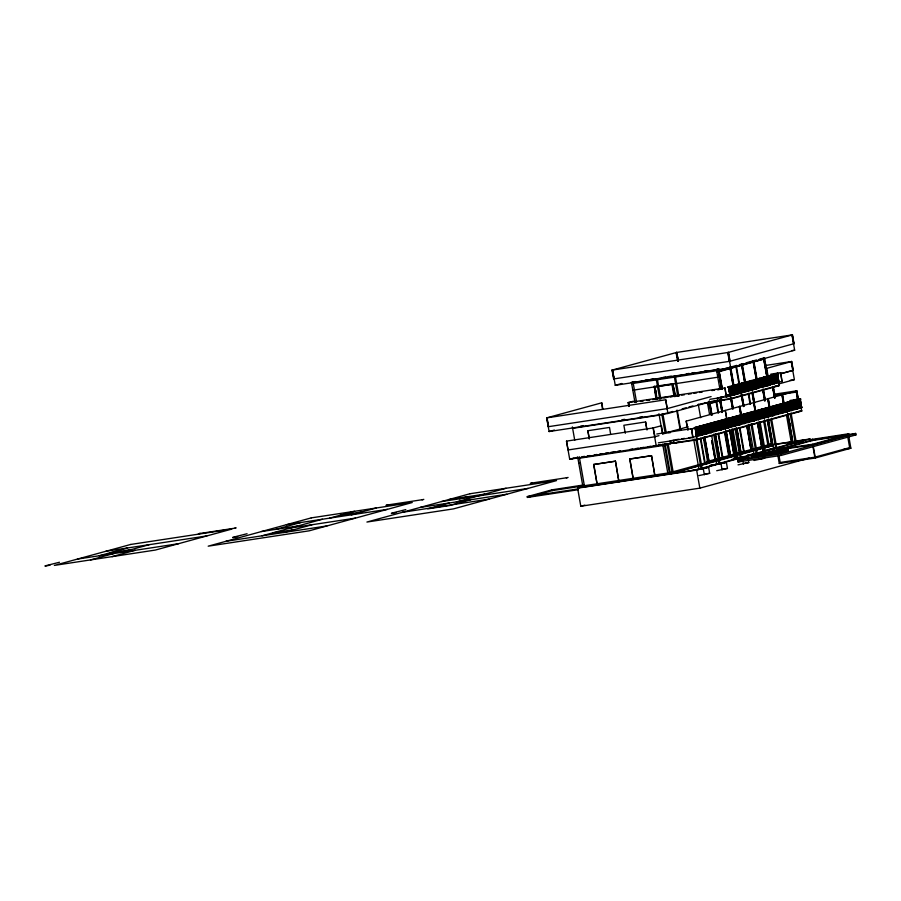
<?xml version="1.0" encoding="UTF-8"?>
<svg xmlns="http://www.w3.org/2000/svg" width="901" height="901" viewBox="0 0 901 901"><rect width="100%" height="100%" fill="white"/><g stroke="black" fill="none" stroke-linecap="round" stroke-linejoin="round"><path stroke-width="1.35" d="M612.061 370.12L728.504 352.415L730.058 361.256L613.615 378.949L612.061 370.12L676.786 352.404L678.34 361.245L676.707 352.426M614.122 378.87L612.207 370.097M727.749 352.561L792.475 334.857L794.029 343.686L729.303 361.402L727.817 352.539M612.567 370.041L615.259 385.301L621.915 383.477M633.606 390.009L632.829 390.223L720.181 376.855M655.86 398.219L654.306 386.439L656.525 399.008M654.396 386.957L655.252 386.72M654.419 387.081L673.036 384.254M736.714 365.401L718.243 370.48L631.657 383.635M739.361 364.68L743.314 363.599M745.96 362.866L756.513 359.972M759.16 359.251L763.124 358.159M711.948 401.384L667.923 413.48L549.103 431.534L546.693 417.884L601.744 402.815L602.859 409.122M673.903 395.483L671.864 383.916L672.923 383.612L675.198 396.541M615.259 385.301L730.688 367.754L794.659 350.196L791.968 334.935M671.864 383.916L672.934 383.691L653.811 386.574M717.466 371.505L716.824 371.685L719.088 371.28M726.06 369.151L730.024 368.058M718.412 371.449L764.972 358.711L718.84 371.786M672.439 384.209L673.284 383.984M764.814 364.601L765.602 364.387M628.83 406.419L628.166 402.634L633.493 401.17M631.41 382.193L634.946 402.274L635.734 402.06M45.05 565.896L59.477 562.247M780.153 373.926L793.252 370.334L791.686 361.492L766.819 368.329M674.579 395.956L655.962 398.783M549.103 431.534L554.43 430.07M546.873 417.827L548.247 426.714L667.258 408.603L665.693 399.774L667.923 413.48M99.11 555.782L127.537 547.977M90.438 559.938L113.537 553.597M120.757 552.493L149.183 544.688M728.087 386.844L777.788 373.374L777.901 374.016L729.562 387.284L728.199 387.486L728.087 386.844L729.45 386.642L729.562 387.284M724.99 387.914L726.296 396.823L724.99 387.914L628.166 402.634M778.239 382.553L776.932 373.656L778.487 382.486L729.9 395.821L728.594 386.923L730.666 398.997L721.284 400.416L720.721 397.206L723.402 396.8M729.247 386.822L730.553 395.73L729.247 386.822L728.346 386.991M730.306 367.09L735.137 394.514L734.304 394.615L732.986 385.718M738.696 393.41L737.378 384.513L738.944 393.343M738.032 384.412L739.338 393.309L738.032 384.412L737.131 384.581M743.989 392.036L743.088 392.205L741.523 383.364L742.424 383.207L743.73 392.104L742.424 383.207M745.927 382.159L747.729 390.933L748.382 390.831L746.816 382.001L745.927 382.159L747.481 391L748.382 390.831M746.816 382.001L748.134 390.899M750.319 380.954L751.209 380.785L752.774 389.626L751.873 389.795L750.319 380.954L752.121 389.728M751.209 380.785L752.774 389.626M754.711 379.749L755.612 379.58L757.167 388.421L756.266 388.59L754.711 379.749L756.513 388.522M755.612 379.58L757.167 388.421M759.104 378.544L760.005 378.375L761.559 387.216L760.658 387.385L759.104 378.544L760.906 387.317M760.005 378.375L761.559 387.216M763.496 377.339L764.397 377.17L765.951 386.011L765.05 386.18L763.496 377.339L765.309 386.112M764.397 377.17L765.951 386.011M770.344 384.806L769.454 384.964L767.889 376.134L768.79 375.965L770.096 384.873L768.79 375.965M772.281 374.929L773.182 374.76L774.736 383.601L773.846 383.758L772.281 374.929L774.094 383.691M773.182 374.76L774.736 383.601M777.574 373.555L778.892 382.463L777.574 373.555L776.685 373.724M780.683 372.631L781.989 381.54L780.683 372.631L770.794 374.163M766.942 376.652L767.731 376.438M112.084 556.638L135.184 550.297M728.199 387.486L777.901 374.016M728.706 387.892L777.552 374.546L729.213 387.813M780.964 373.645L792.993 370.345M198.366 533.842L200.146 533.347M728.841 388.658L777.687 375.312L729.348 388.579M728.988 389.435L777.822 376.089L729.483 389.356M729.123 390.212L777.957 376.866L729.619 390.133M729.258 390.978L778.092 377.632L729.799 391.102M729.292 391.18L777.586 377.71M667.078 408.66L711.103 396.575M589.209 438.776L587.869 430.723L589.288 438.753M729.393 391.755L778.227 378.409L729.9 391.676M234.44 528.358L236.22 527.873M729.528 392.532L778.363 379.186L730.035 392.453M729.664 393.298L778.498 379.952L730.17 393.219M729.799 394.075L778.633 380.729L730.306 393.996M721.172 397.082L717.173 398.186L717.669 400.99L705.246 402.882M726.093 395.73L754.283 387.993M756.975 387.25L759.656 386.518M762.347 385.786L772.607 382.959L782.237 381.472M729.697 394.773L778.971 381.36L778.036 381.495M725.316 396.305L747.751 390.144M750.398 389.423L769.139 384.468M725.587 396.429L779.038 381.754L778.104 381.9M672.687 411.475L659.205 415.17L572.631 428.335M682.125 408.885L686.168 407.77M688.86 407.038L692.903 405.923M735.193 394.447L733.639 385.617L732.738 385.786M727.039 396.868L758.721 388.173M761.368 387.441L769.285 385.268L760.737 386.619M674.534 442.74L569.691 459.206L566.504 441.13L568.058 449.971L655.004 436.76L653.259 427.93M717.117 400.607L698.298 404.448M778.667 383.961L794.378 379.648L791.191 361.571M709.526 414.314L707.634 403.603L708.276 403.423L708.749 406.103M711.632 402.499L714.302 401.767M709.222 403.355L722.996 399.526L718.852 400.157M724.314 399.684L709.65 403.704M778.926 385.324L730.598 398.591L721.217 400.021M646.997 429.98L645.589 421.95L646.693 428.662M730.666 398.997L779.005 385.729L778.43 382.508M232.638 537.379L247.065 533.73M773.114 390.032L773.903 389.818M275.92 529.349L300.799 522.512M662.776 433.302L661.435 425.722L653.079 427.975L656.266 446.051L661.593 444.587M262.033 535.813L322.445 519.224M329.665 518.131L354.532 511.295M687.745 429.968L686.19 421.139L796.889 390.786L774.545 394.188M283.669 532.525L312.106 524.72M796.777 392.036L774.77 395.224M351.3 514.843L376.179 508.006M385.955 505.326L387.734 504.842M422.028 499.841L423.808 499.357M569.691 459.206L573.689 458.113M658.946 413.728L662.494 433.809L688.105 426.781M572.045 458.8L577.383 457.336M654.633 436.805L658.991 435.656M789.929 400.495L800.516 398.715L800.629 399.357L694.772 428.245L694.66 427.603L799.142 398.929L799.255 399.571L690.797 429.18M691.563 428.673L692.869 437.582L691.563 428.673L656.784 434M799.851 398.952L801.406 407.793L696.484 436.58L695.167 427.682L697.239 439.756L674.151 443.258L673.588 440.048M688.533 437.773L697.374 436.422L695.82 427.581L697.126 436.489M694.66 427.603L800.516 398.715M690.436 429.236L792.711 401.159M796.101 390.933L797.667 399.774L796.315 390.876M798.309 399.65L796.709 390.797L798.455 399.627L797.667 399.774M695.279 428.651L800.268 399.886L695.786 428.572M695.426 429.417L800.415 400.663L695.921 429.338M695.459 429.619L800.415 400.663M391.361 513.255L405.788 509.606M695.561 430.194L800.55 401.429M695.696 430.971L800.685 402.206L696.203 430.892M695.831 431.737L800.82 402.984L696.338 431.658M695.966 432.514L800.955 403.749L696.473 432.435M696.101 433.291L801.09 404.526L696.608 433.212M459.578 498.816L466.684 496.868M672.698 440.296L670.04 441.028L670.535 443.833M696.236 434.057L801.226 405.304L696.743 433.978M696.27 434.259L801.226 405.304M696.372 434.834L801.361 406.069L696.878 434.755M664.262 443.855L665.051 443.641L670.355 473.768M696.405 435.037L801.361 406.069M449.081 503.028L427.75 508.874L449.396 505.585L470.716 499.74M456.289 501.925L506.047 488.274M593.815 464.454L597.25 484.997L593.635 464.511L615.462 461.166L618.897 481.708L615.462 461.166M673.959 442.706L664.521 445.297L577.946 458.463M800.302 398.895L801.608 407.804L800.054 398.963L799.401 399.064L800.966 407.905M674.151 443.258L679.579 441.772M530.25 483.398L532.029 482.902M693.725 439.418L694.716 439.136M801.653 410.665L697.171 439.35L674.083 442.864M697.239 439.756L801.721 411.07L799.649 398.997M629.889 458.981L633.324 479.512L629.709 459.026L651.536 455.692L654.971 476.224L651.536 455.692M566.324 477.913L568.103 477.417M703.782 440.161L704.559 439.947M767.956 423.808L768.744 423.594M578.262 489.705L527.412 497.431L527.265 496.631L552.144 489.795L584.231 484.884M527.412 497.431L552.29 490.606L669.364 472.777L737.795 453.991M733.031 445.06L732.986 447.346M809.166 458.147L699.84 488.151L580.796 506.249L577.609 488.173L585.706 485.954M577.687 457.01L583.003 487.137L585.706 486.394M595.46 484.975L598.084 484.265M734 447.189L734.045 444.903M770.794 439.879L771.571 439.665M708.31 461.233L716.543 458.992M768.215 419.798L772.427 443.652L719.122 458.294M707.6 461.853L708.389 461.639M724.427 431.748L728.706 455.974L730.61 455.624L726.341 431.41M730.61 455.624L728.706 455.974M736.995 428.482L740.802 452.831L736.59 428.482M740.453 453.259L772.427 444.486M739.969 453.608L742.244 452.989L742.075 452.02L738.831 452.516M711.013 461.988L715.011 460.895M720.338 459.431L724.336 458.327M727.006 457.595L737.66 454.667M740.329 453.935L744.327 452.843M746.985 452.111L750.983 451.018M708.591 462.844L737.919 454.791M753.912 450.41L740.577 454.059L741.298 453.913L736.77 428.245M756.57 449.678L772.562 445.285L768.474 445.905M698.996 465.704L667.99 474.219L662.674 444.092M701.688 464.972L707.082 463.486M718.435 460.524L719.505 460.231L714.91 434.428M764.532 419.787L769.251 446.569L768.193 446.862L763.699 421.42M738.009 455.196L669.578 473.982L664.33 444.261M740.667 454.464L753.991 450.804M756.649 450.072L772.641 445.691L768.035 419.573M729.427 429.631L734.529 458.553L736.68 458.136L731.578 429.225M758.101 423.211L762.956 450.748L765.107 450.331L760.253 422.794M786.528 415.406L791.393 442.943L792.103 442.751L791.371 438.618M734.529 458.553L736.68 458.136M762.956 450.748L765.107 450.331M692.464 470.39L708.625 467.281L709.684 473.307L698.939 475.593M763.71 452.156L747.548 455.264L763.71 452.156L764.127 454.566M783.251 446.795L767.1 449.903L783.251 446.795L783.679 449.205M694.829 470.142L804.638 439.992L794.975 441.467M577.609 488.173L696.653 470.074L810.022 438.956L810.483 441.535M583.003 487.137L703.287 468.745L708.625 467.281M726.386 462.404L710.236 465.513L726.386 462.404L727.456 468.43L716.712 470.716M747.717 456.548L731.556 459.656L747.717 456.548L748.776 462.573L738.032 464.86M751.885 455.76L758.991 453.811L787.846 449.419L788.06 450.624L780.953 452.584L752.098 456.965L751.885 455.76L780.739 451.378L787.846 449.419M811.902 439.429L812.612 439.238L812.815 440.364L776.921 450.218L812.995 444.734L848.888 434.879L848.686 433.753L811.902 439.429L812.105 440.555L848.888 434.879M812.409 440.026L855.691 433.449L855.95 434.901L781.313 455.388L738.032 461.965L737.773 460.524L812.736 439.958M752.098 456.965L759.205 455.016L788.06 450.624M738.032 461.965L742.097 460.85M580.796 506.249L584.85 505.134M848.686 433.753L847.976 433.944L848.179 435.07M777.912 449.52L812.544 444.261L847.368 434.699L849.654 447.628L814.819 457.19L780.198 462.461L779.05 455.996M737.773 460.524L781.066 453.935L855.691 433.449M777.856 455.512L779.264 463.463L781.888 462.742M779.264 463.463L815.337 457.99L850.871 448.225L848.765 436.298M45.264 566.143L50.096 565.13M232.852 537.638L237.684 536.613M391.575 513.502L396.406 512.489M792.475 334.857L676.032 352.55L677.732 361.369M791.878 350.613L794.659 350.196M764.972 358.711L762.381 359.172L763.969 358.936L768.497 384.648L766.92 384.885M753.202 361.909L757.741 387.621M753.596 361.785L758.124 387.486M741.658 365.085L746.039 390.809M632.784 381.979L635.532 381.562M645.15 380.109L647.898 379.681M650.646 379.265L653.394 378.848M663.012 377.384L665.76 376.967M668.508 376.55L671.256 376.134M686.382 373.836L689.13 373.419M691.878 373.003L694.626 372.586M704.244 371.122L706.992 370.705M631.477 382.598L718.052 369.433M730.497 368.126L735.025 393.838M730.103 368.25L734.552 394.548M765.073 365.536L791.686 361.492M777.788 373.374L776.414 373.577L776.527 374.219M767.889 376.134L768.542 376.032M601.744 402.815L602.499 409.178M777.349 376.37L729.022 389.637M741.523 383.364L742.176 383.274M646.727 400.393L649.475 399.976M676.786 395.821L679.545 395.404M718.165 389.536L720.935 389.108M634.946 402.274L636.534 402.037L632.998 381.956M640.363 401.452L643.19 401.024M647.121 400.427L649.824 400.01M652.538 399.605L655.241 399.188M657.91 398.794L661.064 398.31M663.812 397.893L666.56 397.476M670.4 396.902L673.272 396.451M676.009 396.035L678.926 395.595M681.674 395.179L684.422 394.762M688.42 394.154L691.292 393.714M693.939 393.309L696.698 392.892M699.458 392.476L702.284 392.036M711.869 390.584L714.651 390.156M717.387 389.75L720.147 389.322M778.171 381.01L729.833 394.278M766.852 383.837L769.6 383.421M790.256 380.278L794.378 379.648M546.693 417.884L665.693 399.774M770.4 383.736L779.14 382.384M729.157 390.403L777.45 376.933M756.153 387.385L758.856 386.968M774.984 386.338L779.005 385.729M725.17 395.426L741.118 393.005L736.275 365.524M729.776 395.167L730.711 395.032M726.082 396.395L730.801 395.663M709.785 399.334L726.544 396.755M719.178 399.785L721.926 399.368M711.79 401.553L715.957 400.922L718.086 412.985M719.876 400.438L722.152 412.467M720.237 400.337L722.275 411.025M707.634 403.603L709.718 403.243M580.695 426.038L583.443 425.621M621.915 419.765L624.663 419.348M639.778 417.05L642.537 416.634M753.889 402.578L755.015 411.475L755.657 411.352L752.335 392.228M587.79 430.734L609.515 427.434L610.619 434.147M645.589 421.95L623.864 425.261L625.283 433.291M799.255 399.571L800.629 399.357M686.19 421.139L688.105 429.923M566.504 441.13L653.439 427.919M800.764 406.847L801.699 406.7L696.27 435.532L697.216 435.386M792.869 409.122L801.856 407.736M726.837 419.247L725.282 410.405L728.391 428.031M796.293 411.892L801.721 411.07M694.919 427.75L695.82 427.581M662.494 433.809L665.152 433.404M667.81 432.998L670.468 432.604M674.95 439.846L679.016 439.226M681.742 438.81L684.456 438.393M658.338 442.83L693.117 437.514M581.877 456.784L584.625 456.368M587.373 455.951L590.121 455.534M594.243 454.904L596.991 454.487M599.739 454.07L602.499 453.654M605.247 453.237L607.995 452.82M610.743 452.403L614.865 451.773M617.613 451.356L620.361 450.939M629.979 449.475L632.727 449.058M635.475 448.642L638.223 448.225M640.971 447.808L643.719 447.392M647.842 446.761L650.59 446.344M653.338 445.927L656.086 445.511M658.834 445.094L661.582 444.677M664.769 444.058L667.54 443.641M670.31 443.213L673.092 442.796M716.351 439.609L719.753 458.891M578.825 463.441L580.402 463.204M593.635 464.511L615.282 461.222M629.709 459.026L651.355 455.737M733.414 447.223L734.428 447.076M770.051 444.092L772.427 443.652M771.267 444.846L792.035 441.693M794.795 441.276L810.022 438.956M775.648 444.396L792.216 441.884M761.627 446.603L757.561 422.727M765.827 446.716L772.641 445.691M791.393 442.943L793.544 442.526L792.835 442.729L787.733 413.807M751.31 449.43L747.256 425.554M766.03 447.189L769.251 446.569M750.961 449.531L746.895 425.655M199.256 533.595L235.33 528.11M386.844 505.078L422.918 499.605M531.139 483.15L567.213 477.665M853.247 435.307L855.95 434.901M733.144 454.081L736.387 453.586L736.556 454.543L733.313 455.039M741.264 452.696L739.822 452.921L739.349 450.23M740.081 453.316L742.244 452.989M729.641 455.388L725.575 431.5M729.99 455.287L725.924 431.41M340.319 515.203L361.965 511.914M105.89 551.266L206.903 535.915M719.336 458.215L715.27 434.338M448.653 499.605L484.727 494.12M286.372 524.709L387.374 509.358M755.049 453.744L757.212 453.417L751.963 423.684M441.546 501.553L528.121 488.398M706.722 461.481L708.952 461.064M719.257 459.915L719.978 459.769L715.45 434.091M109.764 552.854L131.411 549.565M739.057 458.136L741.219 457.798L735.982 428.076M707.015 463.091L709.312 462.697L704.785 437.019M77.463 559.07L178.466 543.72M703.76 464.083L708.704 463.238M261.493 531.534L297.567 526.049M420.215 507.409L506.79 494.255M290.46 528.009L355.388 518.131M402.454 512.286L489.029 499.131M272.688 532.885L294.334 529.597M760.714 458.8L764.769 458.181L754.024 460.467M671.132 473.239L673.306 472.912L668.103 443.461M225.96 541.298L326.962 525.936M744.722 463.193L748.776 462.573M527.265 496.631L578.115 488.905M843.933 449.284L850.871 448.225M722.039 469.252L727.456 468.43M705.629 473.926L709.684 473.307M812.995 444.734L815.337 457.99M812.544 444.261L814.819 457.19M793.882 343.709L792.216 334.868L793.702 343.72M791.438 361.504L793.105 370.356M796.867 409.11L795.301 400.269L794.659 400.371L796.214 409.2L797.115 409.043L795.549 400.202L794.907 400.303L796.461 409.133M790.56 401.576L792.114 410.405M790.154 401.598L791.709 410.439M791.067 412.962L796.304 442.684M790.301 414.584L795.313 442.954L793.139 443.281L787.902 413.559M790.143 423.256L790.627 426.004M785.807 402.882L787.361 411.712L786.719 411.813L785.154 402.972L786.055 402.803L787.609 411.644L786.967 411.746L785.402 402.905M787.733 417.963L788.217 420.711M788.702 423.47L789.918 430.351M782.327 394.773L783.881 403.614M782.102 394.784L783.656 403.614M781.054 404.177L782.62 413.018L781.967 413.12L780.412 404.279L781.302 404.11L782.868 412.951L782.214 413.052L780.66 404.211M773.43 387.137L775.31 397.848M776.313 405.484L777.867 414.325M772.788 387.317L774.68 398.028M775.907 405.518L777.462 414.347M772.484 386.416L774.533 398.062M766.672 368.34L769.702 384.896M764.42 357.686L769.049 383.961M780.739 451.378L780.953 452.584M781.066 453.935L781.313 455.388M764.014 357.911L768.857 385.391M763.643 357.9L768.497 385.437M763.485 358.057L768.328 385.538M771.56 406.79L773.114 415.62M771.155 406.824L772.72 415.654M777.923 448.259L778.351 450.669M768.102 398.67L769.668 407.511M771.515 418.323L776.752 448.045M767.889 398.681L769.443 407.522M770.76 419.945L775.761 448.315L773.599 448.653L768.35 418.92M766.807 408.097L768.373 416.926M763.361 389.243L765.253 399.954M763.26 389.942L765.152 400.652M763.001 389.3L765.005 400.675M766.413 408.119L767.967 416.96M762.91 390.043L764.803 400.754M762.651 389.39L764.656 400.776M767.438 419.99L771.639 443.855M772.427 448.439L772.855 450.849M767.247 419.787L771.785 445.499M753.765 360.693L758.597 388.072M753.405 360.749L758.248 388.173M762.066 409.392L763.62 418.233M753.056 360.839L757.887 388.23M761.66 409.426L763.215 418.267M759.306 421.612L764.397 450.534M757.313 410.698L758.867 419.539M756.908 410.732L758.473 419.562M758.811 423.008L759.295 425.768M759.78 428.516L760.264 431.275M760.759 434.034L761.728 439.542M758.09 422.389L762.618 448.056L761.908 448.214L757.381 422.535M752.695 392.172L754.587 402.882M752.605 392.87L754.486 403.58M757.73 422.445L762.269 448.157M752.245 392.971L755.443 411.419M751.986 392.318L755.229 411.419M752.56 412.005L754.114 420.846M752.166 412.039L753.72 420.868M748.72 393.332L750.612 404.053M758.991 453.811L759.205 455.016M748.179 393.478L750.071 404.2M758.372 453.62L758.8 456.03M742.221 363.858L747.053 391.248M741.861 363.914L746.692 391.349M741.5 364.015L746.332 391.394M750.972 423.966L756.209 453.687L754.047 454.014L748.81 424.292M747.807 413.311L749.373 422.141M747.413 413.334L748.968 422.175M741.782 383.297L743.336 392.138M752.887 453.8L753.315 456.21M742.041 395.1L743.933 405.81M747.436 425.317L751.963 450.984L751.243 451.142L746.715 425.463M741.703 394.458L743.832 406.509M741.557 394.48L743.685 406.531M747.075 425.373L751.603 451.086M741.354 394.559L743.235 405.27M741.208 394.582L743.212 405.957M735.745 365.671L740.588 393.151M743.066 414.606L744.62 423.447M742.661 414.64L744.226 423.481M739.676 406.475L740.802 415.384L739.237 406.542L739.89 406.419L741.444 415.26L739.451 406.486M728.357 352.437L729.923 361.278M730.666 367.034L735.498 394.413M727.997 352.494L730.688 367.754M729.956 367.18L734.777 394.57M738.313 415.913L739.867 424.754M737.919 415.947L739.473 424.776M739.901 427.491L744.26 452.212M739.372 427.637L743.73 452.358M742.379 458.012L743.449 464.038M731.375 398.028L733.268 408.739M731.274 398.726L732.93 408.097M731.015 398.073L732.907 408.829M736.421 428.335L740.937 454.014M730.925 398.828L732.581 408.198M736.241 428.572L740.442 452.437M730.666 398.174L732.547 408.885M733.56 417.219L735.126 426.06M735.554 428.696L736.027 431.388M736.5 434.079L736.973 436.771M737.457 439.463L737.93 442.154M738.403 444.846L738.876 447.538M733.166 417.253L734.72 426.083M734.979 428.358L740.228 458.08L738.054 458.406L732.817 428.685M732.862 439.485L733.335 442.177M733.819 444.869L734.292 447.56M734.765 450.252L735.239 452.944M730.373 427.356L728.819 418.526L728.166 418.616L729.72 427.457L730.621 427.288L729.067 418.458L728.413 418.548L729.968 427.389M731.116 430.791L735.971 458.339M730.869 433.572L731.353 436.321M731.837 439.08L733.076 446.31M729.765 430.295L733.797 453.169M718.761 368.813L722.501 389.367M718.514 368.892L722.14 389.423M718.525 368.926L721.904 388.106M718.165 368.982L721.543 388.151M721.521 389.119L717.984 369.038L716.396 369.275L719.922 389.277M726.105 431.174L730.632 456.841L729.923 456.987L725.395 431.32M720.485 399.616L722.602 411.667M725.62 428.662L724.066 419.821L723.413 419.922L724.978 428.763L725.868 428.594L724.314 419.753L723.661 419.855L725.226 428.696M725.744 431.219L730.283 456.931M720.124 399.661L722.253 411.757M719.764 399.762L722.005 412.478M724.888 431.624L729.168 455.85M716.498 400.776L718.626 412.838M720.879 429.968L719.313 421.127L718.671 421.229L720.226 430.07L721.127 429.901L719.561 421.06L718.919 421.161L720.473 430.002M718.581 433.336L722.94 458.068M718.041 433.482L722.399 458.215M714.572 422.434L716.126 431.275L715.473 431.365L713.919 422.535L714.82 422.366L716.374 431.207L715.721 431.297L714.166 422.468M721.059 463.869L722.118 469.894M709.583 401.204L711.948 414.584M709.864 403.186L711.846 415.293M709.222 401.249L711.7 415.316M715.09 434.147L719.617 459.859M708.862 401.35L711.34 415.406M714.887 435.284L719.899 463.655M713.66 434.203L718.897 463.925L716.734 464.263L711.734 435.881M709.819 423.74L711.373 432.57L710.731 432.671L709.166 423.842L710.067 423.673L711.621 432.503L710.979 432.604L709.414 423.763M705.066 425.047L706.632 433.877L705.979 433.978L704.424 425.137L705.314 424.968L706.88 433.809L706.226 433.91L704.672 425.069M704.605 437.255L708.817 461.121M704.424 437.075L708.963 462.787M698.275 404.335L700.64 417.726M704.075 437.176L708.67 463.249M703.298 437.435L707.882 463.463M700.325 426.342L701.879 435.183M699.919 426.376L701.474 435.217M700.809 438.213L705.168 462.945M700.28 438.359L704.638 463.091M696.023 427.401L696.146 428.043M703.287 468.745L704.357 474.771M696.878 438.81L702.127 468.531L698.962 469.139L693.961 440.769M695.887 439.08L701.124 468.813M676.527 352.482L678.093 361.312M696.653 470.074L699.84 488.151M675.491 376.978L678.881 396.203M674.41 377.136L677.8 396.372M673.993 387.993L675.176 394.694M677.248 410.225L680.784 430.329M672.428 383.747L674.624 396.631M676.707 410.372L680.255 430.475M657.46 379.715L660.85 398.952M662.911 413.998L666.222 432.739M656.367 379.884L659.769 399.12M661.852 414.291L665.152 433.032M667.044 443.754L672.236 473.205M655.962 390.741L656.435 393.422M657.167 399.289L654.903 386.428L653.822 386.653L654.396 386.574L656.592 398.985M628.673 402.556L629.337 406.351M628.425 402.623L629.089 406.419M612.387 370.086L613.941 378.927M579.275 456.773L584.58 486.9M572.372 426.883L574.737 440.274M547.053 417.827L548.608 426.657M552.144 489.795L552.29 490.606M130.769 544.441L54.364 565.411L155.366 550.06L231.782 529.09L130.769 544.441M311.25 517.884L208.187 546.175L309.189 530.824L412.253 502.521L311.25 517.884M469.973 493.748L366.91 522.051L453.485 508.885L556.548 480.593L469.973 493.748M800.831 407.241L696.349 435.926L801.766 407.106L800.831 407.241M791.979 443.078L786.641 444.531L802.802 441.422L791.979 443.078M782.53 394.717L781.888 394.841L783.442 403.671L784.095 403.547L782.53 394.717M768.316 398.614L767.675 398.738L769.229 407.579L769.882 407.455L768.316 398.614M790.808 401.508L789.907 401.677L791.461 410.507L792.362 410.338L790.808 401.508M776.561 405.416L775.66 405.585L777.214 414.415L778.115 414.257L776.561 405.416M771.808 406.723L770.907 406.892L772.472 415.721L773.362 415.552L771.808 406.723M767.055 408.029L766.165 408.187L767.72 417.028L768.621 416.859L767.055 408.029M762.314 409.324L761.413 409.493L762.967 418.334L763.868 418.165L762.314 409.324M757.561 410.631L756.66 410.8L758.225 419.641L759.115 419.472L757.561 410.631M752.808 411.937L751.907 412.106L753.473 420.936L754.374 420.767L752.808 411.937M748.067 413.244L747.166 413.401L748.72 422.242L749.621 422.073L748.067 413.244M743.314 414.539L742.413 414.708L743.967 423.549L744.868 423.38L743.314 414.539M738.561 415.845L737.66 416.014L739.225 424.855L740.126 424.686L738.561 415.845M733.808 417.152L732.918 417.321L734.473 426.15L735.374 425.982L733.808 417.152M700.573 426.274L699.672 426.443L701.226 435.284L702.127 435.115L700.573 426.274M711.813 440.904L715.203 460.186L711.813 440.904"/></g></svg>
